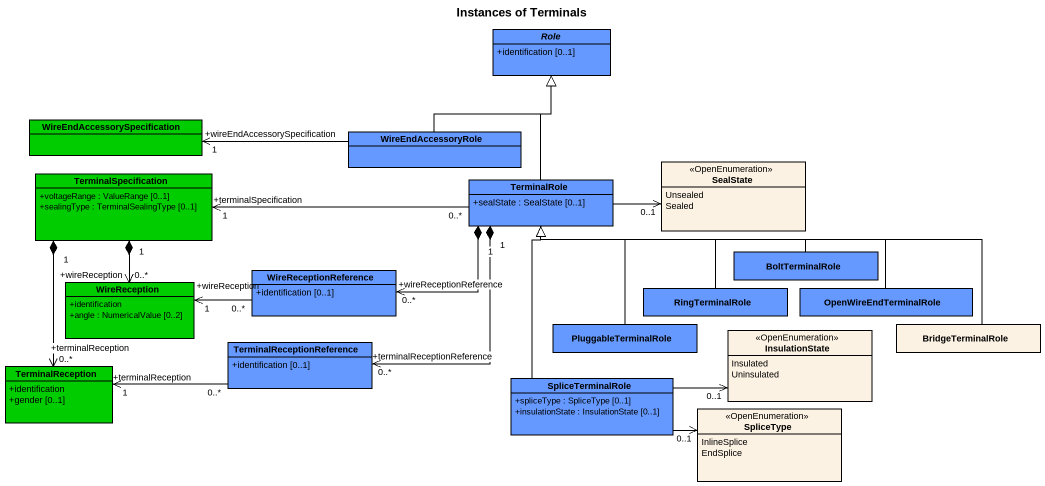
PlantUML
@startuml
title Instances of Terminals
hide circle
hide empty members
skinparam classAttributeIconSize 0
abstract class Role #6699FF {
  +identification [0..1]
}
class "WireEndAccessorySpecification" as WireEndAccessorySpecificatio #00CC00
class WireEndAccessoryRole #6699FF
class TerminalSpecification #00CC00 {
  +voltageRange : ValueRange [0..1]
  +sealingType : TerminalSealingType [0..1]
}
enum SealState <<OpenEnumeration>> {
  Unsealed
  Sealed
}
class TerminalRole #6699FF {
  +sealState : SealState [0..1]
}
class BoltTerminalRole #6699FF
class WireReception #00CC00 {
  +identification
  +angle : NumericalValue [0..2]
}
class WireReceptionReference #6699FF {
  +identification [0..1]
}
class RingTerminalRole #6699FF
class OpenWireEndTerminalRole #6699FF
class PluggableTerminalRole #6699FF
enum InsulationState <<OpenEnumeration>> {
  Insulated
  Uninsulated
}
class BridgeTerminalRole
class TerminalReception #00CC00 {
  +identification
  +gender [0..1]
}
class TerminalReceptionReference #6699FF {
  +identification [0..1]
}
class SpliceTerminalRole #6699FF {
  +spliceType : SpliceType [0..1]
  +insulationState : InsulationState [0..1]
}
enum SpliceType <<OpenEnumeration>> {
  InlineSplice
  EndSplice
}
WireEndAccessorySpecificatio "+wireEndAccessorySpecification\n1" <-right- WireEndAccessoryRole
WireEndAccessoryRole -up-|> Role
TerminalSpecification "1" *--> "+wireReception\n0..*" WireReception
TerminalSpecification "1" *--> "+terminalReception\n0..*" TerminalReception
TerminalRole -up-|> Role
TerminalRole "0..*" -left-> "+terminalSpecification\n1" TerminalSpecification
TerminalRole -right-> "0..1" SealState
BoltTerminalRole -left-|> TerminalRole
WireReceptionReference "+wireReceptionReference\n0..*" <-right-* "1" TerminalRole
WireReceptionReference "0..*" -left-> "+wireReception\n1" WireReception
RingTerminalRole -left-|> TerminalRole
OpenWireEndTerminalRole -left-|> TerminalRole
PluggableTerminalRole -up-|> TerminalRole
BridgeTerminalRole -left-|> TerminalRole
TerminalReceptionReference "+terminalReceptionReference\n0..*" <-up-* "1" TerminalRole
TerminalReceptionReference "0..*" -left-> "+terminalReception\n1" TerminalReception
SpliceTerminalRole -up-|> TerminalRole
SpliceTerminalRole -right-> "0..1" InsulationState
SpliceTerminalRole -right-> "0..1" SpliceType
@enduml
